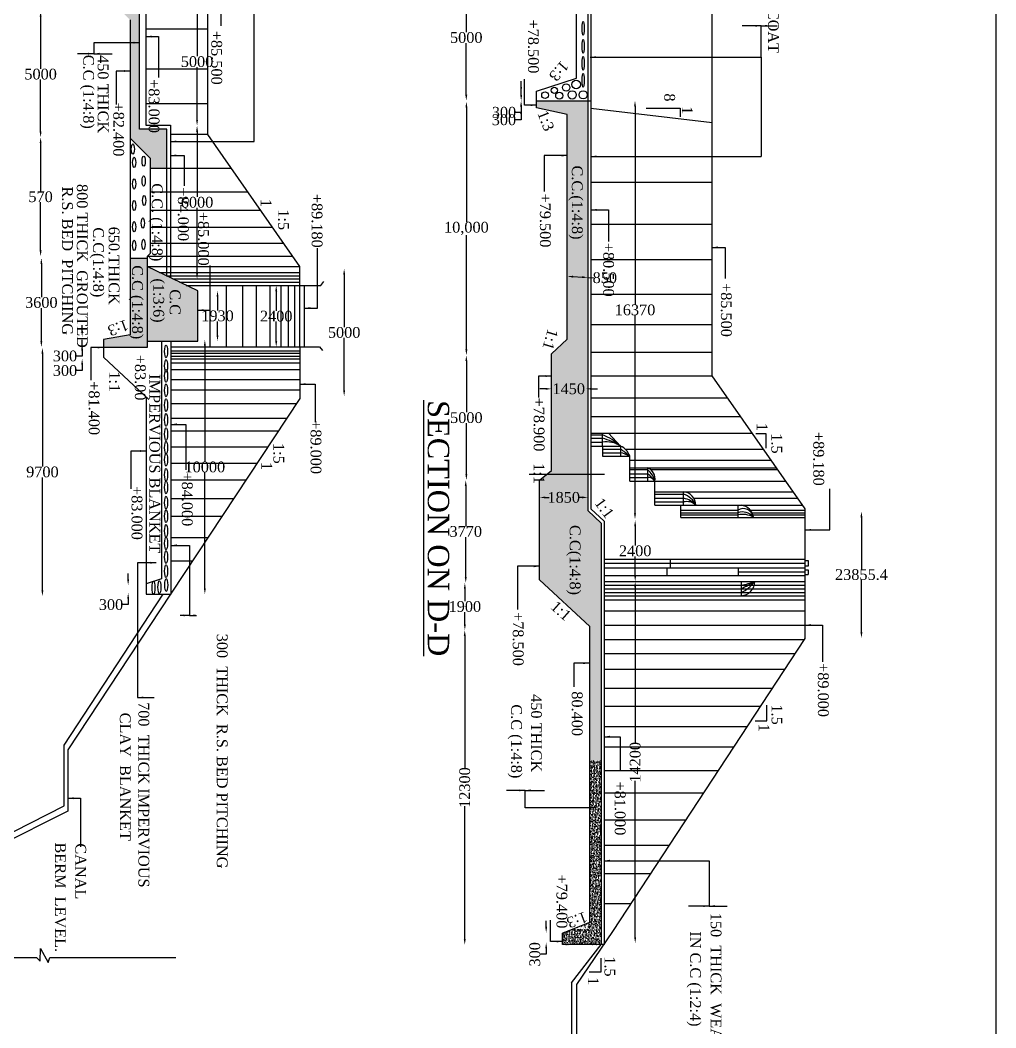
# Model space of a CAD drawing. Header units: millimetres. Extents: x 71701 to 922021, y 11212 to 550189.
# Drawn here: x 736921 to 920966, y 217186 to 407386 of the extents above; entities that cross this region are included whole.
import ezdxf

# ---------------------------------------------------------------- set-up
doc = ezdxf.new("R2010")
doc.units = ezdxf.units.MM
doc.header["$MEASUREMENT"] = 0
doc.header["$PDMODE"] = 66
doc.header["$PDSIZE"] = 170
for name, color, linetype in [('DIM', 5, 'Continuous'), ('DWG. LINE', 1, 'Continuous'), ('HATCH', 2, 'Continuous'), ('TEXT', 7, 'Continuous')]:
    doc.layers.add(name, color=color, linetype=linetype)
doc.layers.add('TITLE', color=7, linetype='Continuous', lineweight=30)
doc.styles.get("Standard").update_dxf_attribs({"font": 'TIMES.TTF', "height": 2030})
doc.dimstyles.get("Standard").update_dxf_attribs({"dimtxt": 2030, "dimasz": 1100, "dimexe": 0.18, "dimexo": 0.0625, "dimgap": 0.09, "dimtad": 0, "dimtih": 1, "dimtoh": 1, "dimdec": 1, "dimzin": 0, "dimdsep": 46, "dimtxsty": 'Standard', "dimcen": 0.09, "dimse1": 1, "dimse2": 1, "dimclrd": 5, "dimclre": 5, "dimclrt": 4, "dimadec": 0, "dimazin": 0, "dimtfac": 1, "dimtdec": 1, "dimtofl": 0, "dimtmove": 0, "dimatfit": 3, "dimfxl": 1, "dimtolj": 1, "dimtzin": 0, "dimarcsym": 0})
pattern_1 = [(50, (0, 0), (717.2602, -62.75213), [75, -825]), (355, (0, 0), (-138.75133, 752.19213), [60, -660]), (100.4514, (59.8, -5.2), (578.5094, 689.43954), [63.7402, -701.1421]), (46.1842, (0, 200), (1067.24105, -165.519), [112.5, -1237.5]), (96.6356, (88.9, 186.2), (934.6627, 974.1179), [95.6103, -1051.713]), (351.1842, (0, 200), (934.662, 974.1186), [90, -990]), (21, (100, 150), (596.90705, -402.6189), [75, -825]), (326, (100, 150), (243.31533, 725.15005), [60, -660]), (71.4514, (149.74, 116.45), (840.22263, 322.5305), [63.7402, -701.1421]), (37.5, (0, 0), (12.159855, 332.893854), [0, -652, 0, -670, 0, -662.5]), (7.5, (0, 0), (263.06954, 394.41171), [0, -382, 0, -637, 0, -252.5]), (327.5, (-223, 0), (533.822436, -22.55487), [0, -250, 0, -780, 0, -1035]), (317.5, (-323, 0), (583.18617, 100.10498), [0, -325, 0, -518, 0, -735])]

# ---------------------------------------------------------------- blocks, each defined once
blk = doc.blocks.new('*D43')
at = {"layer": 'Defpoints', "color": 0}
for p in [(740631, 409123), (740631, 385255), (740779, 385255)]:
    blk.add_point(p, dxfattribs=at)
at = {"layer": 'DIM', "color": 5, "lineweight": -2}
for p, q in [((740779, 408023), (740779, 398221)), ((740779, 386355), (740779, 396156))]:
    blk.add_line(p, q, dxfattribs=at)
at = {"layer": 'DIM', "color": 5}
for points in [[(740596, 408023), (740962, 408023), (740779, 409123)], [(740596, 386355), (740962, 386355), (740779, 385255)]]:
    blk.add_solid(points, dxfattribs=at)
at = {"layer": 'DIM', "color": 4, "insert": (740779, 397189), "char_height": 2030, "attachment_point": 5}
blk.add_mtext('\\A1;5000', dxfattribs=at)
blk = doc.blocks.new('*D44')
at = {"layer": 'Defpoints', "color": 0}
for p in [(740615, 385273), (740615, 362809), (740776, 362809)]:
    blk.add_point(p, dxfattribs=at)
at = {"layer": 'DIM', "color": 5, "lineweight": -2}
for p, q in [((740776, 384173), (740776, 375077)), ((740776, 363909), (740776, 373006))]:
    blk.add_line(p, q, dxfattribs=at)
at = {"layer": 'DIM', "color": 5}
for points in [[(740593, 384173), (740959, 384173), (740776, 385273)], [(740593, 363909), (740959, 363909), (740776, 362809)]]:
    blk.add_solid(points, dxfattribs=at)
at = {"layer": 'DIM', "color": 4, "insert": (740776, 374041), "char_height": 2030, "attachment_point": 5}
blk.add_mtext('\\A1;570', dxfattribs=at)
blk = doc.blocks.new('*D45')
at = {"layer": 'Defpoints', "color": 0}
for p in [(740981, 362507), (740915, 345669), (740981, 345669)]:
    blk.add_point(p, dxfattribs=at)
at = {"layer": 'DIM', "color": 5, "lineweight": -2}
for p, q in [((740915, 361407), (740915, 355121)), ((740915, 346769), (740915, 353055))]:
    blk.add_line(p, q, dxfattribs=at)
at = {"layer": 'DIM', "color": 5}
for points in [[(740732, 361407), (741099, 361407), (740915, 362507)], [(740732, 346769), (741099, 346769), (740915, 345669)]]:
    blk.add_solid(points, dxfattribs=at)
at = {"layer": 'DIM', "color": 4, "insert": (740915, 354088), "char_height": 2030, "attachment_point": 5}
blk.add_mtext('\\A1;3600', dxfattribs=at)
blk = doc.blocks.new('*D46')
at = {"layer": 'Defpoints', "color": 0}
for p in [(740939, 345530), (740939, 298669), (741116, 298669)]:
    blk.add_point(p, dxfattribs=at)
at = {"layer": 'DIM', "color": 5, "lineweight": -2}
for p, q in [((741116, 344430), (741116, 323135)), ((741116, 299769), (741116, 321064))]:
    blk.add_line(p, q, dxfattribs=at)
at = {"layer": 'DIM', "color": 5}
for points in [[(740933, 344430), (741299, 344430), (741116, 345530)], [(740933, 299769), (741299, 299769), (741116, 298669)]]:
    blk.add_solid(points, dxfattribs=at)
at = {"layer": 'DIM', "color": 4, "insert": (741116, 322100), "char_height": 2030, "attachment_point": 5}
blk.add_mtext('\\A1;9700', dxfattribs=at)
blk = doc.blocks.new('*D48')
at = {"layer": 'Defpoints', "color": 0}
for p in [(770297, 411636), (770289, 387455), (770297, 387455)]:
    blk.add_point(p, dxfattribs=at)
at = {"layer": 'DIM', "color": 5, "lineweight": -2}
for p, q in [((770289, 410536), (770289, 400578)), ((770289, 388555), (770289, 398513))]:
    blk.add_line(p, q, dxfattribs=at)
at = {"layer": 'DIM', "color": 5}
for points in [[(770106, 410536), (770473, 410536), (770289, 411636)], [(770106, 388555), (770473, 388555), (770289, 387455)]]:
    blk.add_solid(points, dxfattribs=at)
at = {"layer": 'DIM', "color": 4, "insert": (770289, 399546), "char_height": 2030, "attachment_point": 5}
blk.add_mtext('\\A1;5000', dxfattribs=at)
blk = doc.blocks.new('*D49')
at = {"layer": 'Defpoints', "color": 0}
for p in [(770289, 387455), (770289, 358542), (770289, 358542)]:
    blk.add_point(p, dxfattribs=at)
at = {"layer": 'DIM', "color": 5, "lineweight": -2}
for p, q in [((770289, 386355), (770289, 374031)), ((770289, 359642), (770289, 371966))]:
    blk.add_line(p, q, dxfattribs=at)
at = {"layer": 'DIM', "color": 5}
for points in [[(770106, 386355), (770473, 386355), (770289, 387455)], [(770106, 359642), (770473, 359642), (770289, 358542)]]:
    blk.add_solid(points, dxfattribs=at)
at = {"layer": 'DIM', "color": 4, "insert": (770289, 372999), "char_height": 2030, "attachment_point": 5}
blk.add_mtext('\\A1;6000', dxfattribs=at)
blk = doc.blocks.new('*D50')
at = {"layer": 'Defpoints', "color": 0}
for p in [(774090, 356304), (774090, 346826), (774147, 346826)]:
    blk.add_point(p, dxfattribs=at)
at = {"layer": 'DIM', "color": 5, "lineweight": -2}
for p, q in [((774147, 355204), (774147, 352601)), ((774147, 347926), (774147, 350529))]:
    blk.add_line(p, q, dxfattribs=at)
at = {"layer": 'DIM', "color": 5}
for points in [[(773964, 355204), (774331, 355204), (774147, 356304)], [(773964, 347926), (774331, 347926), (774147, 346826)]]:
    blk.add_solid(points, dxfattribs=at)
at = {"layer": 'DIM', "color": 4, "insert": (774147, 351565), "char_height": 2030, "attachment_point": 5}
blk.add_mtext('\\A1;1930', dxfattribs=at)
blk = doc.blocks.new('*D51')
at = {"layer": 'Defpoints', "color": 0}
for p in [(785220, 357320), (785220, 345701), (785220, 345701)]:
    blk.add_point(p, dxfattribs=at)
at = {"layer": 'DIM', "color": 5, "lineweight": -2}
for p, q in [((785220, 356220), (785220, 352543)), ((785220, 346801), (785220, 350478))]:
    blk.add_line(p, q, dxfattribs=at)
at = {"layer": 'DIM', "color": 5}
for points in [[(785036, 356220), (785403, 356220), (785220, 357320)], [(785036, 346801), (785403, 346801), (785220, 345701)]]:
    blk.add_solid(points, dxfattribs=at)
at = {"layer": 'DIM', "color": 4, "insert": (785220, 351511), "char_height": 2030, "attachment_point": 5}
blk.add_mtext('\\A1;2400', dxfattribs=at)
blk = doc.blocks.new('*D52')
at = {"layer": 'Defpoints', "color": 0}
for p in [(757255, 300736), (757255, 299266), (757290, 299266)]:
    blk.add_point(p, dxfattribs=at)
at = {"layer": 'DIM', "color": 5, "lineweight": -2}
for p, q in [((757290, 301836), (757290, 302936)), ((757290, 297066), (756190, 297066)), ((757290, 298166), (757290, 297066))]:
    blk.add_line(p, q, dxfattribs=at)
at = {"layer": 'DIM', "color": 5}
for points in [[(757107, 301836), (757474, 301836), (757290, 300736)], [(757107, 298166), (757474, 298166), (757290, 299266)]]:
    blk.add_solid(points, dxfattribs=at)
at = {"layer": 'DIM', "color": 4, "insert": (754056, 297066), "char_height": 2030, "attachment_point": 5}
blk.add_mtext('\\A1;300', dxfattribs=at)
blk = doc.blocks.new('*D53')
at = {"layer": 'Defpoints', "color": 0}
for p in [(771479, 347063), (771479, 299016), (771760, 299016)]:
    blk.add_point(p, dxfattribs=at)
at = {"layer": 'DIM', "color": 5, "lineweight": -2}
for p, q in [((771760, 345963), (771760, 324072)), ((771760, 300116), (771760, 322006))]:
    blk.add_line(p, q, dxfattribs=at)
at = {"layer": 'DIM', "color": 5}
for points in [[(771577, 345963), (771944, 345963), (771760, 347063)], [(771577, 300116), (771944, 300116), (771760, 299016)]]:
    blk.add_solid(points, dxfattribs=at)
at = {"layer": 'DIM', "color": 4, "insert": (771760, 323039), "char_height": 2030, "attachment_point": 5}
blk.add_mtext('\\A1;10000', dxfattribs=at)
blk = doc.blocks.new('*D54')
at = {"layer": 'Defpoints', "color": 0}
for p in [(748709, 344860), (748610, 343441), (748709, 343441)]:
    blk.add_point(p, dxfattribs=at)
at = {"layer": 'DIM', "color": 5, "lineweight": -2}
for p, q in [((748610, 345960), (748610, 347060)), ((748610, 341241), (747510, 341241)), ((748610, 342341), (748610, 341241))]:
    blk.add_line(p, q, dxfattribs=at)
at = {"layer": 'DIM', "color": 5}
for points in [[(748426, 345960), (748793, 345960), (748610, 344860)], [(748426, 342341), (748793, 342341), (748610, 343441)]]:
    blk.add_solid(points, dxfattribs=at)
at = {"layer": 'DIM', "color": 4, "insert": (745376, 341241), "char_height": 2030, "attachment_point": 5}
blk.add_mtext('\\A1;300', dxfattribs=at)
blk = doc.blocks.new('*D55')
at = {"layer": 'Defpoints', "color": 0}
for p in [(748610, 346189), (748709, 347608), (748709, 346189)]:
    blk.add_point(p, dxfattribs=at)
at = {"layer": 'DIM', "color": 5, "lineweight": -2}
for p, q in [((748610, 348708), (748610, 349808)), ((748610, 345089), (748610, 343989)), ((748610, 343989), (747510, 343989))]:
    blk.add_line(p, q, dxfattribs=at)
at = {"layer": 'DIM', "color": 5}
for points in [[(748426, 348708), (748793, 348708), (748610, 347608)], [(748426, 345089), (748793, 345089), (748610, 346189)]]:
    blk.add_solid(points, dxfattribs=at)
at = {"layer": 'DIM', "color": 4, "insert": (745376, 343989), "char_height": 2030, "attachment_point": 5}
blk.add_mtext('\\A1;300', dxfattribs=at)
blk = doc.blocks.new('*D56')
at = {"layer": 'Defpoints', "color": 0}
for p in [(797564, 360475), (797564, 336393), (798034, 336393)]:
    blk.add_point(p, dxfattribs=at)
at = {"layer": 'DIM', "color": 5, "lineweight": -2}
for p, q in [((798034, 359375), (798034, 349467)), ((798034, 337493), (798034, 347401))]:
    blk.add_line(p, q, dxfattribs=at)
at = {"layer": 'DIM', "color": 5}
for points in [[(797851, 359375), (798218, 359375), (798034, 360475)], [(797851, 337493), (798218, 337493), (798034, 336393)]]:
    blk.add_solid(points, dxfattribs=at)
at = {"layer": 'DIM', "color": 4, "insert": (798034, 348434), "char_height": 2030, "attachment_point": 5}
blk.add_mtext('\\A1;5000', dxfattribs=at)
blk = doc.blocks.new('*D58')
at = {"layer": 'Defpoints', "color": 0}
for p in [(821074, 415997), (821071, 392194), (821074, 392194)]:
    blk.add_point(p, dxfattribs=at)
at = {"layer": 'DIM', "color": 5, "lineweight": -2}
for p, q in [((821071, 414897), (821071, 405128)), ((821071, 393294), (821071, 403063))]:
    blk.add_line(p, q, dxfattribs=at)
at = {"layer": 'DIM', "color": 5}
for points in [[(820888, 414897), (821254, 414897), (821071, 415997)], [(820888, 393294), (821254, 393294), (821071, 392194)]]:
    blk.add_solid(points, dxfattribs=at)
at = {"layer": 'DIM', "color": 4, "insert": (821071, 404096), "char_height": 2030, "attachment_point": 5}
blk.add_mtext('\\A1;5000', dxfattribs=at)
blk = doc.blocks.new('*D59')
at = {"layer": 'Defpoints', "color": 0}
for p in [(821040, 392007), (821040, 344128), (821096, 344128)]:
    blk.add_point(p, dxfattribs=at)
at = {"layer": 'DIM', "color": 5, "lineweight": -2}
for p, q in [((821096, 390907), (821096, 369332)), ((821096, 345228), (821096, 366803))]:
    blk.add_line(p, q, dxfattribs=at)
at = {"layer": 'DIM', "color": 5}
for points in [[(820913, 390907), (821280, 390907), (821096, 392007)], [(820913, 345228), (821280, 345228), (821096, 344128)]]:
    blk.add_solid(points, dxfattribs=at)
at = {"layer": 'DIM', "color": 4, "insert": (821096, 368067), "char_height": 2030, "attachment_point": 5}
blk.add_mtext('\\A1;10,000', dxfattribs=at)
blk = doc.blocks.new('*D60')
at = {"layer": 'Defpoints', "color": 0}
for p in [(821096, 344128), (821087, 320564), (821096, 320564)]:
    blk.add_point(p, dxfattribs=at)
at = {"layer": 'DIM', "color": 5, "lineweight": -2}
for p, q in [((821087, 343028), (821087, 333379)), ((821087, 321664), (821087, 331313))]:
    blk.add_line(p, q, dxfattribs=at)
at = {"layer": 'DIM', "color": 5}
for points in [[(820904, 343028), (821271, 343028), (821087, 344128)], [(820904, 321664), (821271, 321664), (821087, 320564)]]:
    blk.add_solid(points, dxfattribs=at)
at = {"layer": 'DIM', "color": 4, "insert": (821087, 332346), "char_height": 2030, "attachment_point": 5}
blk.add_mtext('\\A1;5000', dxfattribs=at)
blk = doc.blocks.new('*D61')
at = {"layer": 'Defpoints', "color": 0}
for p in [(821087, 320564), (820972, 301163), (821087, 301163)]:
    blk.add_point(p, dxfattribs=at)
at = {"layer": 'DIM', "color": 5, "lineweight": -2}
for p, q in [((820972, 319464), (820972, 311899)), ((820972, 302263), (820972, 309828))]:
    blk.add_line(p, q, dxfattribs=at)
at = {"layer": 'DIM', "color": 5}
for points in [[(820789, 319464), (821155, 319464), (820972, 320564)], [(820789, 302263), (821155, 302263), (820972, 301163)]]:
    blk.add_solid(points, dxfattribs=at)
at = {"layer": 'DIM', "color": 4, "insert": (820972, 310864), "char_height": 2030, "attachment_point": 5}
blk.add_mtext('\\A1;3770', dxfattribs=at)
blk = doc.blocks.new('*D62')
at = {"layer": 'Defpoints', "color": 0}
for p in [(820972, 301163), (820806, 292244), (820972, 292244)]:
    blk.add_point(p, dxfattribs=at)
at = {"layer": 'DIM', "color": 5, "lineweight": -2}
for p, q in [((820806, 300063), (820806, 297739)), ((820806, 293344), (820806, 295668))]:
    blk.add_line(p, q, dxfattribs=at)
at = {"layer": 'DIM', "color": 5}
for points in [[(820623, 300063), (820989, 300063), (820806, 301163)], [(820623, 293344), (820989, 293344), (820806, 292244)]]:
    blk.add_solid(points, dxfattribs=at)
at = {"layer": 'DIM', "color": 4, "insert": (820806, 296703), "char_height": 2030, "attachment_point": 5}
blk.add_mtext('\\A1;1900', dxfattribs=at)
blk = doc.blocks.new('*D63')
at = {"layer": 'Defpoints', "color": 0}
for p in [(820806, 292244), (820785, 232827), (820806, 232827)]:
    blk.add_point(p, dxfattribs=at)
at = {"layer": 'DIM', "color": 5, "lineweight": -2}
for p, q in [((820785, 291144), (820785, 266053)), ((820785, 233927), (820785, 259017))]:
    blk.add_line(p, q, dxfattribs=at)
at = {"layer": 'DIM', "color": 5}
for points in [[(820602, 291144), (820968, 291144), (820785, 292244)], [(820602, 233927), (820968, 233927), (820785, 232827)]]:
    blk.add_solid(points, dxfattribs=at)
at = {"layer": 'DIM', "color": 4, "insert": (820785, 262535), "char_height": 2030, "attachment_point": 5, "rotation": 90}
blk.add_mtext('\\A1;12300', dxfattribs=at)
blk = doc.blocks.new('*D64')
at = {"layer": 'Defpoints', "color": 0}
for p in [(852692, 392196), (852692, 313174), (852902, 313174)]:
    blk.add_point(p, dxfattribs=at)
at = {"layer": 'DIM', "color": 5, "lineweight": -2}
for p, q in [((852902, 391096), (852902, 353721)), ((852902, 314274), (852902, 351649))]:
    blk.add_line(p, q, dxfattribs=at)
at = {"layer": 'DIM', "color": 5}
for points in [[(852719, 391096), (853085, 391096), (852902, 392196)], [(852719, 314274), (853085, 314274), (852902, 313174)]]:
    blk.add_solid(points, dxfattribs=at)
at = {"layer": 'DIM', "color": 4, "insert": (852902, 352685), "char_height": 2030, "attachment_point": 5}
blk.add_mtext('\\A1;16370', dxfattribs=at)
blk = doc.blocks.new('*D65')
at = {"layer": 'Defpoints', "color": 0}
for p in [(852935, 312975), (852935, 301437), (852935, 301437)]:
    blk.add_point(p, dxfattribs=at)
at = {"layer": 'DIM', "color": 5, "lineweight": -2}
for p, q in [((852935, 311875), (852935, 308238)), ((852935, 302537), (852935, 306173))]:
    blk.add_line(p, q, dxfattribs=at)
at = {"layer": 'DIM', "color": 5}
for points in [[(852752, 311875), (853119, 311875), (852935, 312975)], [(852752, 302537), (853119, 302537), (852935, 301437)]]:
    blk.add_solid(points, dxfattribs=at)
at = {"layer": 'DIM', "color": 4, "insert": (852935, 307206), "char_height": 2030, "attachment_point": 5}
blk.add_mtext('\\A1;2400', dxfattribs=at)
blk = doc.blocks.new('*D66')
at = {"layer": 'Defpoints', "color": 0}
for p in [(852935, 301437), (852935, 233172), (852936, 233172)]:
    blk.add_point(p, dxfattribs=at)
at = {"layer": 'DIM', "color": 5, "lineweight": -2}
for p, q in [((852936, 300337), (852936, 270823)), ((852936, 234272), (852936, 263787))]:
    blk.add_line(p, q, dxfattribs=at)
at = {"layer": 'DIM', "color": 5}
for points in [[(852753, 300337), (853120, 300337), (852936, 301437)], [(852753, 234272), (853120, 234272), (852936, 233172)]]:
    blk.add_solid(points, dxfattribs=at)
at = {"layer": 'DIM', "color": 4, "insert": (852936, 267305), "char_height": 2030, "attachment_point": 5, "rotation": 90}
blk.add_mtext('\\A1;14200', dxfattribs=at)
blk = doc.blocks.new('*D67')
at = {"layer": 'Defpoints', "color": 0}
for p in [(836161, 235164), (836145, 233263), (836161, 233263)]:
    blk.add_point(p, dxfattribs=at)
at = {"layer": 'DIM', "color": 5, "lineweight": -2}
for p, q in [((836145, 236264), (836145, 237364)), ((836145, 232163), (836145, 231063)), ((836145, 231063), (835045, 231063))]:
    blk.add_line(p, q, dxfattribs=at)
at = {"layer": 'DIM', "color": 5}
for points in [[(835962, 236264), (836328, 236264), (836145, 235164)], [(835962, 232163), (836328, 232163), (836145, 233263)]]:
    blk.add_solid(points, dxfattribs=at)
at = {"layer": 'DIM', "color": 4, "insert": (834012, 231063), "char_height": 2030, "attachment_point": 5, "rotation": 90}
blk.add_mtext('\\A1;300', dxfattribs=at)
blk = doc.blocks.new('*D68')
at = {"layer": 'Defpoints', "color": 0}
for p in [(895187, 314649), (895187, 290793), (895615, 290793)]:
    blk.add_point(p, dxfattribs=at)
at = {"layer": 'DIM', "color": 5, "lineweight": -2}
for p, q in [((895615, 313549), (895615, 303756)), ((895615, 291893), (895615, 301685))]:
    blk.add_line(p, q, dxfattribs=at)
at = {"layer": 'DIM', "color": 5}
for points in [[(895432, 313549), (895798, 313549), (895615, 314649)], [(895432, 291893), (895798, 291893), (895615, 290793)]]:
    blk.add_solid(points, dxfattribs=at)
at = {"layer": 'DIM', "color": 4, "insert": (895615, 302721), "char_height": 2030, "attachment_point": 5}
blk.add_mtext('\\A1;23855.4', dxfattribs=at)
blk = doc.blocks.new('*D69')
at = {"layer": 'Defpoints', "color": 0}
for p in [(831274, 393674), (831274, 392186), (831420, 392186)]:
    blk.add_point(p, dxfattribs=at)
at = {"layer": 'DIM', "color": 5, "lineweight": -2}
for p, q in [((831420, 394774), (831420, 395874)), ((831420, 389986), (830320, 389986)), ((831420, 391086), (831420, 389986))]:
    blk.add_line(p, q, dxfattribs=at)
at = {"layer": 'DIM', "color": 5}
for points in [[(831237, 394774), (831603, 394774), (831420, 393674)], [(831237, 391086), (831603, 391086), (831420, 392186)]]:
    blk.add_solid(points, dxfattribs=at)
at = {"layer": 'DIM', "color": 4, "insert": (828186, 389986), "char_height": 2030, "attachment_point": 5}
blk.add_mtext('\\A1;300', dxfattribs=at)
blk = doc.blocks.new('*D70')
at = {"layer": 'Defpoints', "color": 0}
for p in [(831426, 392150), (831420, 390769), (831420, 390769)]:
    blk.add_point(p, dxfattribs=at)
at = {"layer": 'DIM', "color": 5, "lineweight": -2}
for p, q in [((831430, 393250), (831435, 394350)), ((831410, 388569), (830310, 388569)), ((831415, 389669), (831410, 388569))]:
    blk.add_line(p, q, dxfattribs=at)
at = {"layer": 'DIM', "color": 5}
for points in [[(831247, 393251), (831614, 393249), (831426, 392150)], [(831232, 389670), (831598, 389669), (831420, 390769)]]:
    blk.add_solid(points, dxfattribs=at)
at = {"layer": 'DIM', "color": 4, "insert": (828176, 388569), "char_height": 2030, "attachment_point": 5}
blk.add_mtext('\\A1;300', dxfattribs=at)
blk = doc.blocks.new('*D72')
at = {"layer": 'Defpoints', "color": 0}
for p in [(834903, 317300), (844007, 317300), (844007, 317300)]:
    blk.add_point(p, dxfattribs=at)
at = {"layer": 'DIM', "color": 5, "lineweight": -2}
for p, q in [((836003, 317300), (836686, 317300)), ((842907, 317300), (842223, 317300))]:
    blk.add_line(p, q, dxfattribs=at)
at = {"layer": 'DIM', "color": 5}
for points in [[(836003, 317484), (836003, 317117), (834903, 317300)], [(842907, 317484), (842907, 317117), (844007, 317300)]]:
    blk.add_solid(points, dxfattribs=at)
at = {"layer": 'DIM', "color": 4, "insert": (839455, 317300), "char_height": 2030, "attachment_point": 5}
blk.add_mtext('\\A1;1850', dxfattribs=at)
blk = doc.blocks.new('*D73')
at = {"layer": 'Defpoints', "color": 0}
for p in [(837142, 337668), (843657, 337793), (843657, 337668)]:
    blk.add_point(p, dxfattribs=at)
at = {"layer": 'DIM', "color": 5, "lineweight": -2}
for p, q in [((836042, 337793), (834942, 337793)), ((844757, 337793), (845857, 337793))]:
    blk.add_line(p, q, dxfattribs=at)
at = {"layer": 'DIM', "color": 5}
for points in [[(836042, 337977), (836042, 337610), (837142, 337793)], [(844757, 337977), (844757, 337610), (843657, 337793)]]:
    blk.add_solid(points, dxfattribs=at)
at = {"layer": 'DIM', "color": 4, "insert": (840400, 337793), "char_height": 2030, "attachment_point": 5}
blk.add_mtext('\\A1;1450', dxfattribs=at)
blk = doc.blocks.new('*D74')
at = {"layer": 'Defpoints', "color": 0}
for p in [(840128, 359029), (844007, 358819), (844007, 358819)]:
    blk.add_point(p, dxfattribs=at)
at = {"layer": 'DIM', "color": 5, "lineweight": -2}
for p, q in [((841226, 358970), (842908, 358879)), ((844007, 358819), (845105, 358760))]:
    blk.add_line(p, q, dxfattribs=at)
at = {"layer": 'DIM', "color": 5}
for points in [[(841236, 359153), (841217, 358787), (840128, 359029)], [(842918, 359062), (842898, 358696), (844007, 358819)]]:
    blk.add_solid(points, dxfattribs=at)
at = {"layer": 'DIM', "color": 4, "insert": (847209, 358760), "char_height": 2030, "attachment_point": 5}
blk.add_mtext('\\A1;850', dxfattribs=at)

msp = doc.modelspace()

# ---------------------------------------------------------------- hatches: boundary and pattern name
at = {"layer": 'HATCH'}
h = msp.add_hatch(dxfattribs=at)
h.set_pattern_fill('AR-CONC', color=256, scale=100, style=0)
h.set_pattern_definition(pattern_1)
h.paths.add_polyline_path([(757253.76, 435313.31), (743671.67, 435313.31), (743671.67, 434519.06), (755842.65, 430778.34), (755842.65, 409283.38), (757652.7, 407427.24), (757652.7, 385125.09), (761441.37, 381320.48), (761441.37, 379479.51), (764598.14, 379479.51), (764598.14, 386816.59), (759417.6, 386816.59), (759417.6, 410741.62), (757253.76, 410741.62)])
h = msp.add_hatch(dxfattribs=at)
h.set_pattern_fill('AR-CONC', color=256, scale=100, style=0)
h.set_pattern_definition(pattern_1)
h.paths.add_polyline_path([(844006.53, 392145.71), (834320.32, 392145.71), (834320.32, 390820.36), (840128.09, 389555.82), (840128.09, 364634.23), (844006.53, 364634.23)])
h = msp.add_hatch(dxfattribs=at)
h.set_pattern_fill('AR-CONC', color=256, scale=100, style=0)
h.set_pattern_definition(pattern_1)
h.paths.add_polyline_path([(844006.53, 364634.23), (840128.09, 364634.23), (840128.09, 347147.62), (839891.37, 346927.8), (844006.53, 346927.8)])
h = msp.add_hatch(dxfattribs=at)
h.set_pattern_fill('AR-CONC', color=256, scale=100, style=0)
h.set_pattern_definition(pattern_1)
h.paths.add_polyline_path([(760858.46, 362450.99), (757652.7, 362450.99), (757652.7, 347995.15), (752630.01, 347124.33), (752630.01, 345602.93), (760858.46, 345602.93)])
h.paths.add_polyline_path([(756724.63, 361808.24), (756724.63, 346791.8), (760808.05, 346791.8), (760808.05, 361808.24)], flags=25)
h = msp.add_hatch(dxfattribs=at)
h.set_pattern_fill('AR-CONC', color=256, scale=100, style=0)
h.set_pattern_definition(pattern_1)
h.paths.add_polyline_path([(760858.46, 362450.99), (757652.7, 362450.99), (757652.7, 347995.15), (752630.01, 347124.33), (752630.01, 345602.93), (760858.46, 345602.93)])
h.paths.add_polyline_path([(756724.63, 361808.24), (756724.63, 346791.8), (760808.05, 346791.8), (760808.05, 361808.24)], flags=25)
h = msp.add_hatch(dxfattribs=at)
h.set_pattern_fill('AR-CONC', color=256, scale=100, style=0)
h.set_pattern_definition(pattern_1)
h.paths.add_polyline_path([(760858.46, 362450.99), (757652.7, 362450.99), (757652.7, 347995.15), (752630.01, 347124.33), (752630.01, 345602.93), (760858.46, 345602.93)])
h = msp.add_hatch(dxfattribs=at)
h.set_pattern_fill('AR-CONC', color=256, scale=100, style=0)
h.set_pattern_definition(pattern_1)
h.paths.add_polyline_path([(770430.08, 356276.17), (760858.46, 360892.29), (760858.46, 346778.27), (770430.08, 346778.27)])
h.paths.add_polyline_path([(764576.86, 357102.48), (764576.86, 351316.91), (767689.92, 351316.91), (767689.92, 357102.48)], flags=24)
h.paths.add_polyline_path([(760726.84, 359324.17), (760726.84, 349804.98), (764810.25, 349804.98), (764810.25, 359324.17)], flags=9)
h = msp.add_hatch(dxfattribs=at)
h.set_pattern_fill('AR-CONC', color=256, scale=100, style=0)
h.set_pattern_definition(pattern_1)
h.paths.add_polyline_path([(770430.08, 356276.17), (760858.46, 360892.29), (760858.46, 346778.27), (770430.08, 346778.27)])
h.paths.add_polyline_path([(764576.86, 357102.48), (764576.86, 351316.91), (767689.92, 351316.91), (767689.92, 357102.48)], flags=24)
h.paths.add_polyline_path([(760726.84, 359324.17), (760726.84, 349804.98), (764810.25, 349804.98), (764810.25, 359324.17)], flags=9)
h = msp.add_hatch(dxfattribs=at)
h.set_pattern_fill('AR-CONC', color=256, scale=100, style=0)
h.set_pattern_definition(pattern_1)
h.paths.add_polyline_path([(770430.08, 356276.17), (760858.46, 360892.29), (760858.46, 346778.27), (770430.08, 346778.27)])
h.paths.add_polyline_path([(764576.86, 357102.48), (764576.86, 351316.91), (767689.92, 351316.91), (767689.92, 357102.48)], flags=24)
h.paths.add_polyline_path([(760726.84, 359324.17), (760726.84, 349804.98), (764810.25, 349804.98), (764810.25, 359324.17)], flags=9)
h = msp.add_hatch(dxfattribs=at)
h.set_pattern_fill('AR-CONC', color=256, scale=100, style=0)
h.set_pattern_definition(pattern_1)
h.paths.add_polyline_path([(844006.53, 346927.8), (839891.37, 346927.8), (837142.21, 344375), (837142.21, 322382.07), (836228.39, 321629.93), (844006.53, 321629.93)])
h = msp.add_hatch(dxfattribs=at)
h.set_pattern_fill('AR-CONC', color=256, scale=100, style=0)
h.set_pattern_definition(pattern_1)
h.paths.add_polyline_path([(846494.09, 312492.2), (844006.53, 314815.81), (844006.53, 321629.93), (836228.39, 321629.93), (834902.97, 320539.01), (834902.97, 301750.91), (844385.16, 292938.78), (844385.16, 290821.25), (846494.09, 290730.75)])
h.paths.add_polyline_path([(836178.87, 318840.3), (842730.63, 318840.3), (842730.63, 315760.17), (836178.87, 315760.17)], flags=24)
h.paths.add_polyline_path([(845063.7, 316796.7), (845063.7, 311933.19), (848163.58, 311933.19), (848163.58, 316796.7)], flags=9)
h.paths.add_polyline_path([(839275.49, 312766.52), (839275.49, 298499.44), (843358.91, 298499.44), (843358.91, 312766.52)], flags=24)
h.paths.add_polyline_path([(833235.75, 324291.26), (833235.75, 319427.75), (836335.63, 319427.75), (836335.63, 324291.26)], flags=9)
h = msp.add_hatch(dxfattribs=at)
h.set_pattern_fill('AR-CONC', color=256, scale=100, style=0)
h.set_pattern_definition(pattern_1)
h.paths.add_polyline_path([(846494.09, 290730.75), (844385.16, 290821.25), (844385.16, 267627.28), (846494.09, 267627.28)])
h = msp.add_hatch(dxfattribs=at)
h.set_pattern_fill('AR-CONC', color=256, scale=100, style=0)
h.set_pattern_definition(pattern_1)
h.paths.add_polyline_path([(846494.09, 267627.28), (844385.16, 267627.28), (844385.16, 252920.38), (846494.09, 252920.38)])
h = msp.add_hatch(dxfattribs=at)
h.set_pattern_fill('AR-CONC', color=256, scale=100, style=0)
h.set_pattern_definition(pattern_1)
h.paths.add_polyline_path([(846494.09, 252920.38), (844385.16, 252920.38), (844385.16, 242826.76), (846494.09, 242826.76)])
h = msp.add_hatch(dxfattribs=at)
h.set_pattern_fill('AR-CONC', color=256, scale=100, style=0)
h.set_pattern_definition(pattern_1)
h.paths.add_polyline_path([(846494.09, 242826.76), (844385.16, 242826.76), (844385.16, 237144.84), (839193.91, 235061.97), (839193.91, 232936.82), (846494.09, 232936.82)])
h.paths.add_polyline_path([(841239.02, 238914.1), (841239.02, 234050.59), (844338.9, 234050.59), (844338.9, 238914.1)], flags=25)

# ---------------------------------------------------------------- linework, layer by layer
at = {"layer": 'DIM'}
msp.add_line((876716.82, 400395.89), (876716.82, 381655.35), dxfattribs=at)
at = {"layer": 'DWG. LINE'}
for p, q in [((772324.38, 385797.34), (772324.38, 477510.63)), ((867472.1, 340235.09), (867472.1, 471539.85)), ((844550.32, 459084.3), (844550.32, 315172.21)), ((841883.61, 396405.87), (841883.61, 416359.52)), ((844006.53, 416359.52), (844006.53, 314815.81)), ((760601.23, 411848.9), (760601.23, 387578.54)), ((759417.6, 386816.59), (759417.6, 410741.62)), ((757652.7, 407427.24), (757652.7, 385125.09)), ((760601.23, 405733.25), (772324.38, 405733.25)), ((760601.23, 398189.04), (772324.38, 398189.04)), ((834320.32, 393963.1), (841883.61, 396405.87)), ((834320.32, 390820.36), (834320.32, 393963.1)), ((834320.32, 392145.71), (844550.32, 392145.71)), ((760601.23, 391632.61), (772324.38, 391632.61)), ((840128.09, 389555.82), (834320.32, 390820.36)), ((844550.32, 390784.53), (867472.1, 388043.77)), ((855014.74, 390775.5), (861398.6, 390775.5)), ((861398.6, 390775.5), (861398.6, 389159.65)), ((840128.09, 347147.62), (840128.09, 389555.82)), ((764598.14, 386816.59), (759417.6, 386816.59)), ((760601.23, 387578.54), (765271.4, 387578.54)), ((764598.14, 359088.75), (764598.14, 386816.59)), ((765271.4, 387578.54), (765271.4, 358764.06)), ((757652.7, 385125.09), (761441.37, 381320.48)), ((757652.7, 385125.09), (757652.7, 347995.15)), ((772324.38, 385797.34), (765271.4, 385797.34)), ((789687.74, 360892.29), (772324.38, 385797.34)), ((761441.37, 381320.48), (761441.37, 363322.41)), ((761441.37, 379479.51), (776729.05, 379479.51)), ((844550.32, 376816.13), (867472.1, 376816.13)), ((761441.37, 375001.35), (779851.15, 375001.35)), ((761441.37, 371547.13), (782259.37, 371547.13)), ((761441.37, 368284.81), (784533.8, 368284.81)), ((844550.32, 368881.41), (867472.1, 368881.41)), ((761441.37, 365296.13), (786617.46, 365296.13)), ((761441.37, 363322.41), (760858.46, 362749.94)), ((757652.7, 362450.99), (760858.46, 362450.99)), ((760858.46, 362825.41), (788340.01, 362825.41)), ((760858.46, 362749.94), (760858.46, 345602.93)), ((844550.32, 362216.61), (867472.1, 362216.61)), ((770430.08, 356276.17), (760858.46, 360892.29)), ((760858.46, 360892.29), (789687.74, 360892.29)), ((763199.63, 359763.21), (789687.74, 359763.21)), ((789687.74, 345701.2), (789687.74, 360892.29)), ((764550.33, 359111.81), (789687.74, 359111.81)), ((765732.19, 358541.83), (789687.74, 358541.83)), ((766998.46, 357931.14), (789687.74, 357931.14)), ((793626.05, 357320.45), (794202.04, 358073.81)), ((768264.74, 357320.45), (790160.82, 357320.45)), ((770430.08, 346778.27), (770430.08, 356276.17)), ((772746.46, 345701.2), (772746.46, 357320.45)), ((775862.73, 345701.2), (775862.73, 357320.45)), ((778908.15, 345701.2), (778908.15, 357320.45)), ((781485.8, 345701.2), (781485.8, 357320.45)), ((784101.93, 345701.2), (784101.93, 357320.45)), ((786179.44, 345701.2), (786179.44, 357320.45)), ((787525.97, 345701.2), (787525.97, 357320.45)), ((788757.09, 345701.2), (788757.09, 357320.45)), ((790160.82, 357320.45), (793626.05, 357320.45)), ((790565.3, 345701.2), (790565.3, 357320.45)), ((844550.32, 355654.49), (867472.1, 355654.49)), ((844550.32, 349926.15), (867472.1, 349926.15)), ((757652.7, 347995.15), (752630.01, 347124.33)), ((752630.01, 347124.33), (752630.01, 343788.41)), ((760858.46, 346778.27), (770430.08, 346778.27)), ((763596.66, 346778.27), (763596.66, 301963.26)), ((765410.55, 299015.61), (765410.55, 346778.27)), ((837142.21, 344375), (840128.09, 347147.62)), ((760858.46, 345602.93), (752630.01, 345602.93)), ((765410.55, 345701.2), (789687.74, 345701.2)), ((765410.55, 344998.28), (789687.74, 344998.28)), ((765410.55, 344518.39), (789687.74, 344518.39)), ((789687.74, 345763.96), (789687.74, 335992.26)), ((789687.74, 345701.2), (790565.3, 345701.2)), ((790565.3, 345701.2), (793365.06, 345701.2)), ((793365.06, 345701.2), (793921.79, 345027.44)), ((837142.21, 322382.07), (837142.21, 344375)), ((844550.32, 344738.71), (867472.1, 344738.71)), ((752630.01, 343788.41), (761176.65, 335763.83)), ((765410.55, 343985.19), (789687.74, 343985.19)), ((765410.55, 343451.99), (789687.74, 343451.99)), ((765410.55, 342732.16), (789687.74, 342732.16)), ((765410.55, 341452.47), (789687.74, 341452.47)), ((765410.55, 339532.93), (789687.74, 339532.93)), ((844550.32, 340235.09), (867472.1, 340235.09)), ((885004.46, 315159.24), (867472.1, 340235.09)), ((765410.55, 337627.6), (789687.74, 337627.6)), ((760674.67, 336235.15), (760674.67, 299015.61)), ((789687.74, 335992.26), (765410.55, 299218.74)), ((765410.55, 335041.56), (789060.1, 335041.56)), ((844550.32, 336085.13), (870373.64, 336085.13)), ((765410.55, 332272.61), (787232.09, 332272.61)), ((844550.32, 332546.52), (872847.74, 332546.52)), ((765410.55, 329843.63), (785628.53, 329843.63)), ((844550.32, 329434.05), (875023.9, 329434.05)), ((844550.32, 329116.48), (846753.7, 329116.48)), ((846753.7, 326980.3), (846753.7, 329434.05)), ((847889.22, 329434.05), (850192.1, 326980.3)), ((875716.7, 329357.32), (877593.66, 329357.32)), ((877593.66, 329357.32), (877593.66, 326609.26)), ((844550.32, 328512.88), (846753.7, 328512.88)), ((844550.32, 327717.21), (846753.7, 327717.21)), ((765410.55, 326860.69), (783659.25, 326860.69)), ((844550.32, 326980.3), (850192.1, 326980.3)), ((846753.7, 326980.3), (846753.7, 325060.94)), ((846753.7, 326435.62), (850192.1, 326435.62)), ((846753.7, 325709.37), (850192.1, 325709.37)), ((850192.1, 326980.3), (850192.1, 325060.94)), ((851024.06, 326435.62), (877120.32, 326435.62)), ((765410.55, 323780.16), (781625.54, 323780.16)), ((846753.7, 325060.94), (851906.05, 325060.94)), ((851906.05, 320381.44), (851906.05, 325060.94)), ((851906.05, 324356.91), (878573.7, 324356.91)), ((834902.97, 320539.01), (837142.21, 322382.07)), ((851906.05, 322908.15), (879586.63, 322908.15)), ((851906.05, 322541.3), (855259.45, 322541.3)), ((851906.05, 321740.98), (855259.45, 321740.98)), ((855259.45, 322908.15), (855259.45, 320381.44)), ((855879.47, 322541.3), (879843.12, 322541.3)), ((765410.55, 320626.76), (779543.73, 320626.76)), ((834902.97, 301750.91), (834902.97, 320539.01)), ((851906.05, 321092.55), (855396.68, 321092.55)), ((851906.05, 320381.44), (881353.24, 320381.44)), ((856666.72, 315816.49), (856666.72, 320381.44)), ((856666.72, 318384.27), (882749.61, 318384.27)), ((856666.72, 317917.4), (862061.6, 317917.4)), ((862061.6, 315816.49), (862061.6, 318384.27)), ((765410.55, 317122.58), (777230.33, 317122.58)), ((856666.72, 317139.28), (862061.6, 317139.28)), ((856666.72, 316438.98), (862061.6, 316438.98)), ((856666.72, 315816.49), (884544.93, 315816.49)), ((861550.04, 313482.14), (861550.04, 315816.49)), ((863995.11, 317139.28), (883620.07, 317139.28)), ((872289.51, 315816.49), (872289.51, 313482.14)), ((844006.53, 314815.81), (846542.87, 312446.64)), ((844550.32, 315172.21), (847086.66, 312803.04)), ((861550.04, 314908.68), (872289.51, 314908.68)), ((861550.04, 314389.94), (872289.51, 314389.94)), ((861550.04, 314026.82), (872289.51, 314026.82)), ((874632.38, 314908.68), (885004.46, 314908.68)), ((874976.45, 314389.94), (885004.46, 314389.94)), ((875126.81, 314026.82), (885004.46, 314026.82)), ((885004.46, 302573.36), (885004.46, 315159.24)), ((765410.55, 313756.11), (775007.85, 313756.11)), ((846494.09, 312446.64), (846494.09, 232936.82)), ((847086.66, 312803.04), (847086.66, 232936.82)), ((861550.04, 313482.14), (885004.46, 313482.14)), ((765410.55, 309736.26), (772354.02, 309736.26)), ((765410.55, 305304.45), (769428.22, 305304.45)), ((847086.66, 305639.25), (885004.46, 305639.25)), ((847086.66, 304902.25), (885004.46, 304902.25)), ((859512.21, 305639.25), (859512.21, 303988.38)), ((885004.46, 305372.73), (885579.02, 305372.73)), ((885579.02, 304335.07), (885004.46, 304335.07)), ((885579.02, 305372.73), (885579.02, 304335.07)), ((847086.66, 303988.38), (885004.46, 303988.38)), ((847086.66, 302573.36), (885004.46, 302573.36)), ((858903.52, 303988.38), (858903.52, 302573.36)), ((872340.99, 303988.38), (872340.99, 302573.36)), ((872340.99, 303280.87), (885004.46, 303280.87)), ((885004.46, 303665.19), (885579.02, 303665.19)), ((885004.46, 290677.94), (885004.46, 302927.37)), ((885004.46, 302758.87), (885579.02, 302758.87)), ((885579.02, 303665.19), (885579.02, 302758.87)), ((763596.66, 301963.26), (760674.67, 300996.04)), ((844385.16, 292938.78), (834902.97, 301750.91)), ((847086.66, 301436.98), (885004.46, 301436.98)), ((847086.66, 300729.47), (885004.46, 300729.47)), ((872939.74, 301436.98), (872939.74, 298754.33)), ((745238.45, 270554.44), (763906.05, 299015.61)), ((765276.45, 299015.61), (745889.76, 269649.92)), ((760674.67, 299015.61), (765410.55, 299015.61)), ((847086.66, 300051.43), (885004.46, 300051.43)), ((847086.66, 299343.92), (885004.46, 299343.92)), ((847086.66, 298754.33), (885004.46, 298754.33)), ((847086.66, 297958.37), (885004.46, 297958.37)), ((847086.66, 295905.66), (885004.46, 295905.66)), ((844385.16, 237144.84), (844385.16, 292938.78)), ((847086.66, 293208.56), (885004.46, 293208.56)), ((847086.66, 290454.3), (884857.77, 290454.3)), ((848746.73, 235402.69), (885004.46, 290677.94)), ((847086.66, 287817.25), (883128, 287817.25)), ((847086.66, 284887.19), (881206.03, 284887.19)), ((847086.66, 281291.92), (878847.72, 281291.92)), ((847086.66, 277893.04), (876618.23, 277893.04)), ((877778.22, 275141.07), (877778.22, 278095.03)), ((847086.66, 274083.96), (874119.67, 274083.96)), ((875595.29, 275141.07), (877778.22, 275141.07)), ((745238.45, 259094.76), (745238.45, 270554.44)), ((847086.66, 270254.95), (871608.03, 270254.95)), ((745889.76, 269649.92), (745889.76, 258072.83)), ((847086.66, 265742.65), (868648.19, 265742.65)), ((847086.66, 261572.32), (865912.67, 261572.32)), ((727648.35, 250170.82), (745238.45, 259094.76)), ((745889.76, 258072.83), (728887.55, 249537.89)), ((847086.66, 256474.02), (862568.44, 256474.02)), ((847086.66, 251682.08), (859425.18, 251682.08)), ((847086.66, 246320.24), (855908.08, 246320.24)), ((847086.66, 240630.11), (852175.65, 240630.11)), ((839193.91, 235061.97), (844385.16, 237144.84)), ((839193.91, 232936.82), (839193.91, 235061.97)), ((841957.87, 225343.74), (848746.73, 235394.53)), ((740668.43, 229776.53), (740726.77, 232141.49)), ((740726.77, 232141.49), (742173.29, 229524.38)), ((847086.66, 232936.82), (839193.91, 232936.82)), ((840910.45, 225675.91), (846494.09, 232936.82)), ((847086.66, 232936.82), (846542.87, 232936.82)), ((725635.79, 230448.8), (740033.14, 230448.8)), ((740033.14, 230448.8), (740668.43, 229776.53)), ((742173.29, 229524.38), (742534.92, 230448.8)), ((742534.92, 230448.8), (766287.45, 230448.8)), ((846549.07, 227758.66), (846549.07, 230312.07)), ((844281.68, 227758.66), (846549.07, 227758.66)), ((840959.23, 214875.52), (840959.23, 225675.91)), ((841957.87, 214275.81), (841957.87, 225351.9))]:
    msp.add_line(p, q, dxfattribs=at)
for centre, radius, start, end in [((842633.58, 318649.42), 11248.76, 47.7828712, 68.5140491), ((841483.96, 312066.63), 17269.89, 59.7192097, 72.233395), ((847580.85, 323186.52), 4605.58, 55.4604783, 100.3462715), ((849744.73, 321893.18), 3834.84, 55.69485, 84.3470205), ((848904.03, 324105.14), 3150.5, 17.6608224, 65.8677143), ((838806.18, 310483.79), 19598.47, 48.0553306, 54.4819427), ((854422.97, 320787.02), 2280.11, 349.753771, 68.4781426), ((852778.1, 319386.17), 4013.97, 14.3562624, 51.8167872), ((852993.85, 317987.73), 4384.04, 33.0933296, 58.8833218), ((855328.06, 319480.3), 1613.7, 33.9469004, 87.562938), ((861715.44, 315722.77), 2683.92, 2.0010118, 82.5895666), ((860957.34, 314340.24), 3743.73, 23.2239607, 72.8447475), ((861399.04, 313244.92), 3950.32, 40.6151958, 80.3444704), ((862685.52, 314072.26), 2447.58, 45.615297, 104.7684994), ((872624.26, 313203.25), 2634.58, 7.9229396, 82.7004498), ((873293.99, 313211.88), 1971.83, 10.3577913, 120.6249248), ((873208.18, 311999.67), 2560.73, 37.722151, 111.0236422), ((873115.68, 309666.16), 4438.23, 61.4960456, 100.7280807), ((872813.1, 301418.63), 2667.31, 272.721363, 0.3942744), ((869951.5, 305559.57), 6896.66, 295.6764409, 323.2899177), ((859438.2, 328745.62), 31671.95, 295.2325561, 300.4316136), ((869066.86, 319767.81), 19420.4, 281.5032351, 289.2836281)]:
    msp.add_arc(centre, radius, start, end, dxfattribs=at)
at = {"layer": 'HATCH'}
msp.add_line((847138.02, 321629.93), (832966.06, 321629.93), dxfattribs=at)
for centre, radius in [((841802.9, 395240.96), 800.48), ((835927.63, 393227.63), 630.68), ((837675.64, 394149.4), 582.17), ((838622.48, 393130.61), 679.2), ((839909.22, 394683.05), 703.45), ((841050.28, 393276.15), 776.22), ((843123.04, 393294.24), 773.97)]:
    msp.add_circle(centre, radius, dxfattribs=at)
for centre, major_axis, ratio in [((843119.52, 405834.18), (0, -1352.39), 0.139826371), ((843119.52, 402444.15), (0, -1352.39), 0.139826371), ((843119.52, 399234.01), (0, -1352.39), 0.139826371), ((843119.52, 396025.9), (0, -1352.39), 0.139826371), ((758169.79, 383049.57), (0, -968.03), 0.30089452), ((758430.54, 380537.89), (0, -968.03), 0.30089452), ((760231.22, 380767.45), (0, -968.03), 0.30089452), ((758430.54, 376477.19), (0, -968.03), 0.30089452), ((760205.48, 377028.83), (0, -968.03), 0.30089452), ((758430.54, 372407.52), (0, -968.03), 0.30089452), ((760307.73, 373351.22), (0, -968.03), 0.30089452), ((758430.54, 368388.83), (0, -968.03), 0.30089452), ((760052.04, 369078.29), (0, -968.03), 0.30089452), ((758430.54, 364864.45), (0, -968.03), 0.30089452), ((760179.72, 365058.36), (0, -968.03), 0.30089452), ((764444.11, 344860.66), (0, -1211.11), 0.221502262), ((764444.11, 342124.63), (0, -1211.11), 0.221502262), ((764444.11, 340256.12), (0, -1211.11), 0.221502262), ((764444.11, 337507.62), (0, -1211.11), 0.221502262), ((764444.11, 334727.11), (0, -1211.11), 0.221502262), ((764444.11, 331934.12), (0, -1211.11), 0.221502262), ((764444.11, 329242.58), (0, -1211.11), 0.221502262), ((764444.11, 326684.51), (0, -1211.11), 0.221502262), ((764444.11, 324427.83), (0, -1211.11), 0.221502262), ((764444.11, 321580.58), (0, -1211.11), 0.221502262), ((764444.11, 319190.69), (0, -1211.11), 0.221502262), ((764444.11, 316298.96), (0, -1211.11), 0.221502262), ((764444.11, 313753.56), (0, -1211.11), 0.221502262), ((764444.11, 310984.48), (0, -1211.11), 0.221502262), ((764444.11, 308626.61), (0, -1211.11), 0.221502262), ((764444.11, 306046.29), (0, -1211.11), 0.221502262), ((764444.11, 303388.84), (0, -1211.11), 0.221502262), ((762077.89, 300251.95), (0, -1211.11), 0.221502262), ((763185.44, 300359.54), (0, -1211.11), 0.221502262), ((764477.58, 300759.14), (0, -1211.11), 0.221502262)]:
    msp.add_ellipse(centre, major_axis=major_axis, ratio=ratio, dxfattribs=at)
at = {"layer": 'TITLE'}
msp.add_lwpolyline([(71700.89, 550188.52), (920966.35, 550188.52), (920966.35, 11212.35), (71700.89, 11212.35)], close=True, dxfattribs=at)
msp.add_lwpolyline([(71700.89, 550188.52), (920966.35, 550188.52), (920966.35, 11212.35), (71700.89, 11212.35)], close=True, dxfattribs=at)

# ---------------------------------------------------------------- texts
at = {"layer": 'TEXT'}
for s, rotation, p in [('150 THICK  WEARING  COAT', 270, (877998.8, 441794.72)), ('+78.500', 270, (832724.66, 407496.87)), ('+85.500', 270, (772982.62, 405367.79)), ('C.C (1:4:8)', 270, (748825.16, 400847.77)), ('450 THICK', 270, (751553.94, 400787.18)), ('1:3', 229.2093547, (839079.83, 399915.04)), ('+83.000', 270, (761157.68, 396252.89)), ('8', 270, (858430.12, 393561.8)), ('+82.400', 270, (754487.34, 391830.03)), ('1:3', 291.2282562, (834440.3, 389875.8)), ('1', 270, (861737.96, 391140.71)), ('C.C.(1:4:8)', 270, (840997.68, 379950.5)), ('R.S. BED  PITCHING', 270, (744826.86, 375971.51)), ('800 THICK  GROUTED', 270, (747616.27, 376456.2)), ('C.C. (1:4:8)', 270, (761758.6, 376596.74)), ('+84.000', 270, (766680.9, 375835.95)), ('1', 270, (782315.37, 373627.97)), ('+89.180', 270, (791912.74, 374597.37)), ('+79.500', 270, (834971.17, 374657.06)), ('+85.000', 270, (770490.68, 371204.49)), ('1:5', 270, (785589.9, 371689.19)), ('C.C(1:4:8)', 270, (750682.16, 368276.95)), ('650.THICK', 270, (753619.58, 368398.12)), ('+80.500', 270, (846906.09, 365359.79)), ('C.C (1:4:8)', 270, (758046.26, 361127.67)), ('(1:3:6)', 270, (762048.46, 358643.6)), ('+85.500', 270, (869115.85, 357766.13)), ('C.C', 270, (765141.07, 356583.64)), ('1:3', 200.1488555, (756905.2, 350923.96)), ('1:1', 253.6238848, (836516.93, 349291.11)), ('+83.00', 270, (758569.27, 344233.06)), ('1:1', 270, (753718.65, 341106.33)), ('+81.400', 270, (749859.06, 339229.09)), ('IMPERVIOUS BLANKET', 270, (761307.52, 340559.16)), ('+78.900', 270, (833792.51, 336145.01)), ('+89.000', 270, (791710.45, 331882.48)), ('1', 270, (875868.14, 331356.88)), ('1.5', 270, (878638.21, 329401.06)), ('+89.180', 270, (886544.26, 329668.13)), ('1:5', 270, (784700.02, 327583.23)), ('1', 270, (782431.18, 323987.49)), ('1:1', 270, (833793.37, 323774.61)), ('+84.000', 270, (767427.02, 322020.84)), ('+83.000', 270, (757943.38, 319453.74)), ('1:1', 306.4377834, (845144.64, 316278.25)), ('C.C(1:4:8)', 270, (840597.11, 312085.95)), ('1:1', 318.2783043, (836805.92, 296464.76)), ('+78.500', 270, (829855.87, 295666.97)), ('300  THICK  R.S. BED PITCHING', 270, (774017.32, 291575.03)), ('+89.000', 270, (887406.38, 286026.01)), ('450 THICK', 270, (833279.18, 280168.48)), ('80.400', 270, (840981.64, 280702.91)), ('700  THICK IMPERVIOUS', 270, (759234.33, 278669.98)), ('C.C (1:4:8)', 270, (829534.94, 278244.53)), ('1.5', 270, (878672.79, 278234.52)), ('CLAY  BLANKET', 270, (755732.89, 276670.88)), ('1', 270, (876230.57, 274589.06)), ('+81.000', 270, (849078.56, 263682.79)), ('BERM  LEVEL.', 270, (743504.27, 252170.46)), ('CANAL', 270, (747332.86, 252011.94)), ('+79.400', 270, (838100.17, 246119.77)), ('1:3', 200.2464024, (843462.23, 239179.03)), ('150  THICK  WEARING COAT', 270, (867174.69, 238900.41)), ('IN C.C (1:2:4)', 270, (863303.95, 235401.34)), ('1.5', 270, (847156.28, 230692.93)), ('1', 270, (844010.12, 226775.72))]:
    msp.add_text(s, height=2030, rotation=rotation, dxfattribs=at).set_placement(p)
at = {"layer": 'TITLE'}
msp.add_text('%%USECTION ON D-D', height=4030, rotation=270, dxfattribs=at).set_placement((813820.61, 335671.04))

# ---------------------------------------------------------------- dimensions: what is measured, and where the dimension line sits
at = {"layer": 'DIM'}
for p1, p2, distance, text, picture, middle in [((821074.09, 415996.71), (821074.09, 392194.42), -3.19, '5000', '*D58', (821070.9, 404095.57)), ((770297.04, 411636.17), (770297.04, 387455.27), -7.84, '5000', '*D48', (770289.2, 399545.72)), ((740630.67, 409122.84), (740630.67, 385254.5), 148.38, '5000', '*D43', (740779.05, 397188.67)), ((831274.46, 393674.44), (831274.46, 392185.55), 145.38, '300', '*D69', (828185.84, 389985.55)), ((831425.73, 392150.22), (831419.84, 390769.3), 0, '300', '*D70', (828176.46, 388569.32)), ((821039.68, 392007.07), (821039.68, 344127.78), 56.71, '10,000', '*D59', (821096.39, 368067.42)), ((852692.07, 392196.46), (852692.07, 313173.63), 210.02, '16370', '*D64', (852902.1, 352685.05)), ((770289.2, 387455.27), (770289.2, 358541.83), 0, '6000', '*D49', (770289.2, 372998.55)), ((740614.56, 385273.01), (740614.56, 362809.39), 161.4, '570', '*D44', (740775.96, 374041.2)), ((740981.09, 362506.7), (740981.09, 345669.35), -65.62, '3600', '*D45', (740915.47, 354088.02)), ((797563.78, 360475.09), (797563.78, 336393.18), 470.63, '5000', '*D56', (798034.42, 348434.13)), ((840128.09, 359028.98), (844006.53, 358819.28), 0, '850', '*D74', (847208.93, 358759.89)), ((774089.98, 356304.38), (774089.98, 346825.73), 57.23, '1930', '*D50', (774147.21, 351565.06)), ((785219.6, 357320.45), (785219.6, 345701.2), 0, '2400', '*D51', (785219.6, 351510.82)), ((748708.84, 347608.12), (748708.84, 346188.83), -99.11, '300', '*D55', (745375.72, 343988.83)), ((748708.84, 344860.08), (748708.84, 343440.78), -99.11, '300', '*D54', (745375.72, 341240.78)), ((771478.78, 347062.62), (771478.78, 299015.52), 281.44, '10000', '*D53', (771760.22, 323039.07)), ((740938.64, 345530.33), (740938.64, 298669.47), 177.48, '9700', '*D46', (741116.12, 322099.9)), ((821096.39, 344127.78), (821096.39, 320564.34), -9, '5000', '*D60', (821087.39, 332346.06)), ((837142.21, 337668.11), (843657.13, 337668.11), 125.3, '1450', '*D73', (840399.67, 337793.41)), ((821087.39, 320564.34), (821087.39, 301163.01), -115.35, '3770', '*D61', (820972.04, 310863.67)), ((834902.97, 317300.24), (844006.53, 317300.24), 0, '1850', '*D72', (839454.75, 317300.24)), ((852935.26, 312974.63), (852935.26, 301436.98), 0, '2400', '*D65', (852935.26, 307205.8)), ((757255.31, 300736.21), (757255.31, 299266.07), 35.03, '300', '*D52', (754056.33, 297066.07)), ((820972.04, 301163.01), (820972.04, 292243.56), -165.94, '1900', '*D62', (820806.1, 296703.28))]:
    dim = msp.add_aligned_dim(p1=p1, p2=p2, distance=distance, text=text, dimstyle='Standard', dxfattribs=at)
    dim.commit()
    dim.dimension.update_dxf_attribs({"geometry": picture, "text_midpoint": middle})
dim = msp.add_aligned_dim(p1=(895186.65, 314648.54), p2=(895186.65, 290793.11), distance=428.27, dimstyle='Standard', dxfattribs=at)
dim.commit()
dim.dimension.update_dxf_attribs({"geometry": '*D68', "text_midpoint": (895614.92, 302720.83)})
for p1, p2, distance, text, picture, middle in [((852935.26, 301436.98), (852935.26, 233172.38), 1.14, '14200', '*D66', (852936.4, 267304.68)), ((820806.1, 292243.56), (820806.1, 232826.91), -21.09, '12300', '*D63', (820785.02, 262535.24)), ((836161.5, 235163.64), (836161.5, 233262.54), -16.4, '300', '*D67', (834012.44, 231062.54))]:
    dim = msp.add_aligned_dim(p1=p1, p2=p2, distance=distance, text=text, dimstyle='Standard', dxfattribs=at)
    dim.commit()
    dim.dimension.update_dxf_attribs({"geometry": picture, "text_midpoint": middle, "text_rotation": 90})

# ---------------------------------------------------------------- leaders
for points in [[(765271.4, 384473.08), (781087.7, 384473.08), (781087.7, 423335.59)], [(772324.38, 415704.61), (774801.99, 415704.61), (774801.99, 406292.17)], [(844434.61, 400395.89), (876716.82, 400395.89), (876716.82, 406323.63)], [(876716.82, 406323.63), (875787.07, 406323.63), (873090.8, 406323.63)], [(876716.82, 406323.63), (877923.52, 406323.63), (879728.64, 406323.63)], [(759417.6, 403132.83), (750845.18, 403132.83), (750845.18, 401052.91)], [(760601.23, 404286.38), (763031.59, 404286.38), (763031.59, 396573.84)], [(750845.18, 401052.91), (749827.13, 401052.91), (747730.28, 401052.91)], [(750845.18, 401052.91), (751680.88, 401052.91), (754294.36, 401052.91)], [(757652.7, 397787.61), (755006.9, 397787.61), (755006.9, 391493.11)], [(834320.32, 391340.03), (832057.96, 391340.03), (832057.96, 396269.83)], [(765271.4, 381847.86), (767845.56, 381847.86), (767845.56, 376119.27)], [(840128.09, 381830.97), (835778.89, 381830.97), (835778.89, 375045.87)], [(844550.32, 381655.35), (876716.82, 381655.35)], [(844550.32, 371569.36), (847885.85, 371569.36), (847885.85, 365633.06)], [(790565.3, 353041.77), (793017.7, 353041.77), (793017.7, 364372.12)], [(867472.1, 364497.99), (869919.75, 364497.99), (869919.75, 358652.74)], [(770430.08, 352655.33), (772746.46, 352655.33), (772746.46, 361077.21)], [(752630.01, 345602.93), (750253.83, 345602.93), (750253.83, 339413.16)], [(789687.74, 338684.04), (792542.37, 338684.04), (792542.37, 331522.5)], [(837142.21, 340208.12), (834667.36, 340208.12), (834667.36, 336139.54)], [(765410.55, 331097.22), (768197.41, 331097.22), (768197.41, 322534)], [(760674.67, 326060.04), (757812.96, 326060.04), (757812.96, 318945.54)], [(885004.46, 311171.92), (889653.39, 311171.92), (889653.39, 318932.85)], [(765410.55, 308255.71), (768870.94, 308255.71), (768870.94, 295036.43)], [(762600.73, 304971.83), (759027.28, 304971.83), (759027.28, 279532.98)], [(834902.97, 304300.1), (830749.79, 304300.1), (830749.79, 296172.91)], [(768870.94, 295036.43), (767077.17, 295036.43)], [(768870.94, 295036.43), (768290.52, 295036.43)], [(768870.94, 295036.43), (769002.95, 295036.43), (770207.78, 295036.43)], [(885004.46, 293208.56), (888243.48, 293208.56), (888243.48, 286292.06)], [(844203.27, 286012), (841331.66, 286012), (841331.66, 281522.65)], [(759027.28, 279532.98), (759900.06, 279532.98), (762215.4, 279532.98)], [(847086.66, 272139.49), (850100.2, 272139.49), (850100.2, 265742.65)], [(745889.76, 260524.5), (748327.5, 260524.5), (748327.5, 251373.5)], [(832175.26, 262006.88), (830768.63, 262006.88), (828634.46, 262006.88)], [(832175.26, 262006.88), (833458.88, 262006.88), (835848.54, 262006.88)], [(845597.76, 258736.72), (832175.26, 258736.72), (832175.26, 262006.88)], [(847086.66, 248739.57), (866875.09, 248739.57), (866875.09, 240167.97)], [(866875.09, 240167.97), (866387.55, 240167.97), (862981.63, 240167.97)], [(866875.09, 240167.97), (867740.22, 240167.97), (870308.78, 240167.97)], [(839193.91, 233483.07), (836981.15, 233483.07), (836981.15, 237536.3)]]:
    msp.add_leader(points, dimstyle='Standard', override={"dimgap": 0.09, "dimtad": 0}, dxfattribs=at)

doc.saveas('drawing.dxf')
